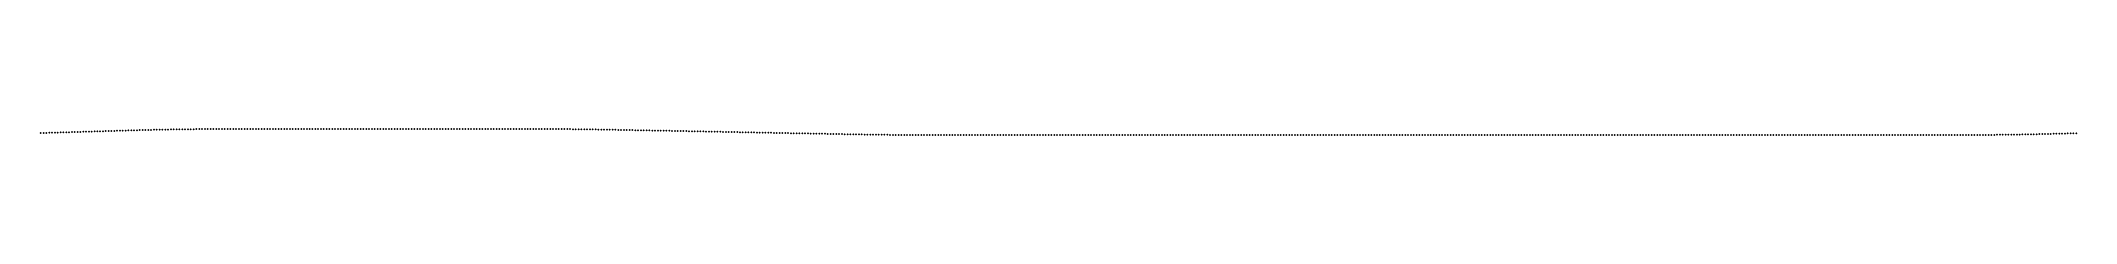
# Model space of a CAD drawing. Header units: metres. Extents: x 0 to 360, y 0 to 1.
import ezdxf

# ---------------------------------------------------------------- set-up
doc = ezdxf.new("R2010")
doc.units = ezdxf.units.M

msp = doc.modelspace()

# ---------------------------------------------------------------- linework, layer by layer
for p in [(0, 0.02), (0.5, 0.03), (1, 0.04), (1.5, 0.05), (2, 0.06), (2.5, 0.08), (3, 0.09), (3.5, 0.11), (4, 0.12), (4.5, 0.14), (5, 0.15), (5.5, 0.17), (6, 0.18), (6.5, 0.2), (7, 0.21), (7.5, 0.23), (8, 0.24), (8.5, 0.26), (9, 0.27), (9.5, 0.29), (10, 0.3), (10.5, 0.32), (11, 0.33), (11.5, 0.35), (12, 0.36), (12.5, 0.38), (13, 0.39), (13.5, 0.41), (14, 0.42), (14.5, 0.44), (15, 0.45), (15.5, 0.47), (16, 0.48), (16.5, 0.49), (17, 0.51), (17.5, 0.52), (18, 0.53), (18.5, 0.55), (19, 0.56), (19.5, 0.57), (20, 0.58), (20.5, 0.59), (21, 0.6), (21.5, 0.61), (22, 0.62), (22.5, 0.63), (23, 0.64), (23.5, 0.65), (24, 0.65), (24.5, 0.66), (25, 0.67), (25.5, 0.67), (26, 0.68), (26.5, 0.69), (27, 0.69), (27.5, 0.7), (28, 0.7), (28.5, 0.7), (29, 0.71), (29.5, 0.71), (30, 0.71), (30.5, 0.72), (31, 0.72), (31.5, 0.72), (32, 0.72), (32.5, 0.72), (33, 0.72), (33.5, 0.72), (34, 0.72), (34.5, 0.72), (35, 0.72), (35.5, 0.72), (36, 0.72), (36.5, 0.72), (37, 0.72), (37.5, 0.72), (38, 0.72), (38.5, 0.72), (39, 0.72), (39.5, 0.72), (40, 0.72), (40.5, 0.72), (41, 0.72), (41.5, 0.72), (42, 0.72), (42.5, 0.72), (43, 0.72), (43.5, 0.72), (44, 0.72), (44.5, 0.72), (45, 0.72), (45.5, 0.72), (46, 0.72), (46.5, 0.72), (47, 0.72), (47.5, 0.72), (48, 0.72), (48.5, 0.72), (49, 0.72), (49.5, 0.72), (50, 0.72), (50.5, 0.72), (51, 0.72), (51.5, 0.72), (52, 0.72), (52.5, 0.72), (53, 0.72), (53.5, 0.72), (54, 0.72), (54.5, 0.72), (55, 0.72), (55.5, 0.72), (56, 0.72), (56.5, 0.72), (57, 0.72), (57.5, 0.72), (58, 0.72), (58.5, 0.72), (59, 0.72), (59.5, 0.72), (60, 0.72), (60.5, 0.72), (61, 0.72), (61.5, 0.72), (62, 0.72), (62.5, 0.72), (63, 0.72), (63.5, 0.72), (64, 0.72), (64.5, 0.72), (65, 0.72), (65.5, 0.72), (66, 0.72), (66.5, 0.72), (67, 0.72), (67.5, 0.72), (68, 0.72), (68.5, 0.72), (69, 0.72), (69.5, 0.72), (70, 0.72), (70.5, 0.72), (71, 0.72), (71.5, 0.72), (72, 0.72), (72.5, 0.72), (73, 0.72), (73.5, 0.72), (74, 0.72), (74.5, 0.72), (75, 0.72), (75.5, 0.72), (76, 0.72), (76.5, 0.72), (77, 0.72), (77.5, 0.72), (78, 0.72), (78.5, 0.72), (79, 0.72), (79.5, 0.72), (80, 0.72), (80.5, 0.72), (81, 0.72), (81.5, 0.72), (82, 0.72), (82.5, 0.72), (83, 0.72), (83.5, 0.72), (84, 0.72), (84.5, 0.72), (85, 0.72), (85.5, 0.72), (86, 0.72), (86.5, 0.72), (87, 0.72), (87.5, 0.72), (88, 0.72), (88.5, 0.72), (89, 0.72), (89.5, 0.72), (90, 0.72), (90.5, 0.72), (91, 0.71), (91.5, 0.71), (92, 0.71), (92.5, 0.71), (93, 0.7), (93.5, 0.7), (94, 0.69), (94.5, 0.69), (95, 0.68), (95.5, 0.68), (96, 0.67), (96.5, 0.66), (97, 0.66), (97.5, 0.65), (98, 0.64), (98.5, 0.63), (99, 0.62), (99.5, 0.62), (100, 0.61), (100.5, 0.6), (101, 0.59), (101.5, 0.58), (102, 0.57), (102.5, 0.56), (103, 0.55), (103.5, 0.54), (104, 0.53), (104.5, 0.52), (105, 0.51), (105.5, 0.5), (106, 0.49), (106.5, 0.48), (107, 0.47), (107.5, 0.46), (108, 0.45), (108.5, 0.44), (109, 0.43), (109.5, 0.42), (110, 0.41), (110.5, 0.4), (111, 0.4), (111.5, 0.39), (112, 0.38), (112.5, 0.37), (113, 0.36), (113.5, 0.35), (114, 0.34), (114.5, 0.33), (115, 0.32), (115.5, 0.31), (116, 0.3), (116.5, 0.29), (117, 0.28), (117.5, 0.27), (118, 0.26), (118.5, 0.25), (119, 0.24), (119.5, 0.23), (120, 0.22), (120.5, 0.21), (121, 0.2), (121.5, 0.19), (122, 0.18), (122.5, 0.18), (123, 0.17), (123.5, 0.16), (124, 0.15), (124.5, 0.14), (125, 0.13), (125.5, 0.12), (126, 0.11), (126.5, 0.1), (127, 0.09), (127.5, 0.08), (128, 0.07), (128.5, 0.06), (129, 0.05), (129.5, 0.04), (130, 0.03), (130.5, 0.02), (131, 0.01), (131.5, 0), (132, -0.01), (132.5, -0.02), (133, -0.03), (133.5, -0.04), (134, -0.04), (134.5, -0.05), (135, -0.06), (135.5, -0.07), (136, -0.08), (136.5, -0.09), (137, -0.1), (137.5, -0.11), (138, -0.12), (138.5, -0.13), (139, -0.14), (139.5, -0.15), (140, -0.16), (140.5, -0.17), (141, -0.18), (141.5, -0.19), (142, -0.2), (142.5, -0.21), (143, -0.22), (143.5, -0.23), (144, -0.24), (144.5, -0.24), (145, -0.25), (145.5, -0.26), (146, -0.27), (146.5, -0.28), (147, -0.28), (147.5, -0.29), (148, -0.3), (148.5, -0.3), (149, -0.31), (149.5, -0.31), (150, -0.32), (150.5, -0.32), (151, -0.33), (151.5, -0.33), (152, -0.33), (152.5, -0.33), (153, -0.34), (153.5, -0.34), (154, -0.34), (154.5, -0.34), (155, -0.34), (155.5, -0.34), (156, -0.34), (156.5, -0.34), (157, -0.34), (157.5, -0.34), (158, -0.34), (158.5, -0.34), (159, -0.34), (159.5, -0.34), (160, -0.34), (160.5, -0.34), (161, -0.34), (161.5, -0.34), (162, -0.34), (162.5, -0.34), (163, -0.34), (163.5, -0.34), (164, -0.34), (164.5, -0.34), (165, -0.34), (165.5, -0.34), (166, -0.34), (166.5, -0.34), (167, -0.34), (167.5, -0.34), (168, -0.34), (168.5, -0.34), (169, -0.34), (169.5, -0.34), (170, -0.34), (170.5, -0.34), (171, -0.34), (171.5, -0.34), (172, -0.34), (172.5, -0.34), (173, -0.34), (173.5, -0.34), (174, -0.34), (174.5, -0.34), (175, -0.34), (175.5, -0.34), (176, -0.34), (176.5, -0.34), (177, -0.34), (177.5, -0.34), (178, -0.34), (178.5, -0.34), (179, -0.34), (179.5, -0.34), (180, -0.34), (180.5, -0.34), (181, -0.34), (181.5, -0.34), (182, -0.34), (182.5, -0.34), (183, -0.34), (183.5, -0.34), (184, -0.34), (184.5, -0.34), (185, -0.34), (185.5, -0.34), (186, -0.34), (186.5, -0.34), (187, -0.34), (187.5, -0.34), (188, -0.34), (188.5, -0.34), (189, -0.34), (189.5, -0.34), (190, -0.34), (190.5, -0.34), (191, -0.34), (191.5, -0.34), (192, -0.34), (192.5, -0.34), (193, -0.34), (193.5, -0.34), (194, -0.34), (194.5, -0.34), (195, -0.34), (195.5, -0.34), (196, -0.34), (196.5, -0.34), (197, -0.34), (197.5, -0.34), (198, -0.34), (198.5, -0.34), (199, -0.34), (199.5, -0.34), (200, -0.34), (200.5, -0.34), (201, -0.34), (201.5, -0.34), (202, -0.34), (202.5, -0.34), (203, -0.34), (203.5, -0.34), (204, -0.34), (204.5, -0.34), (205, -0.34), (205.5, -0.34), (206, -0.34), (206.5, -0.34), (207, -0.34), (207.5, -0.34), (208, -0.34), (208.5, -0.34), (209, -0.34), (209.5, -0.34), (210, -0.34), (210.5, -0.34), (211, -0.34), (211.5, -0.34), (212, -0.34), (212.5, -0.34), (213, -0.34), (213.5, -0.34), (214, -0.34), (214.5, -0.34), (215, -0.34), (215.5, -0.34), (216, -0.34), (216.5, -0.34), (217, -0.34), (217.5, -0.34), (218, -0.34), (218.5, -0.34), (219, -0.34), (219.5, -0.34), (220, -0.34), (220.5, -0.34), (221, -0.34), (221.5, -0.34), (222, -0.34), (222.5, -0.34), (223, -0.34), (223.5, -0.34), (224, -0.34), (224.5, -0.34), (225, -0.34), (225.5, -0.34), (226, -0.34), (226.5, -0.34), (227, -0.34), (227.5, -0.34), (228, -0.34), (228.5, -0.34), (229, -0.34), (229.5, -0.34), (230, -0.34), (230.5, -0.34), (231, -0.34), (231.5, -0.34), (232, -0.34), (232.5, -0.34), (233, -0.34), (233.5, -0.34), (234, -0.34), (234.5, -0.34), (235, -0.34), (235.5, -0.34), (236, -0.34), (236.5, -0.34), (237, -0.34), (237.5, -0.34), (238, -0.34), (238.5, -0.34), (239, -0.34), (239.5, -0.34), (240, -0.34), (240.5, -0.34), (241, -0.34), (241.5, -0.34), (242, -0.34), (242.5, -0.34), (243, -0.34), (243.5, -0.34), (244, -0.34), (244.5, -0.34), (245, -0.34), (245.5, -0.34), (246, -0.34), (246.5, -0.34), (247, -0.34), (247.5, -0.34), (248, -0.34), (248.5, -0.34), (249, -0.34), (249.5, -0.34), (250, -0.34), (250.5, -0.34), (251, -0.34), (251.5, -0.34), (252, -0.34), (252.5, -0.34), (253, -0.34), (253.5, -0.34), (254, -0.34), (254.5, -0.34), (255, -0.34), (255.5, -0.34), (256, -0.34), (256.5, -0.34), (257, -0.34), (257.5, -0.34), (258, -0.34), (258.5, -0.34), (259, -0.34), (259.5, -0.34), (260, -0.34), (260.5, -0.34), (261, -0.34), (261.5, -0.34), (262, -0.34), (262.5, -0.34), (263, -0.34), (263.5, -0.34), (264, -0.34), (264.5, -0.34), (265, -0.34), (265.5, -0.34), (266, -0.34), (266.5, -0.34), (267, -0.34), (267.5, -0.34), (268, -0.34), (268.5, -0.34), (269, -0.34), (269.5, -0.34), (270, -0.34), (270.5, -0.34), (271, -0.34), (271.5, -0.34), (272, -0.34), (272.5, -0.34), (273, -0.34), (273.5, -0.34), (274, -0.34), (274.5, -0.34), (275, -0.34), (275.5, -0.34), (276, -0.34), (276.5, -0.34), (277, -0.34), (277.5, -0.34), (278, -0.34), (278.5, -0.34), (279, -0.34), (279.5, -0.34), (280, -0.34), (280.5, -0.34), (281, -0.34), (281.5, -0.34), (282, -0.34), (282.5, -0.34), (283, -0.34), (283.5, -0.34), (284, -0.34), (284.5, -0.34), (285, -0.34), (285.5, -0.34), (286, -0.34), (286.5, -0.34), (287, -0.34), (287.5, -0.34), (288, -0.34), (288.5, -0.34), (289, -0.34), (289.5, -0.34), (290, -0.34), (290.5, -0.34), (291, -0.34), (291.5, -0.34), (292, -0.34), (292.5, -0.34), (293, -0.34), (293.5, -0.34), (294, -0.34), (294.5, -0.34), (295, -0.34), (295.5, -0.34), (296, -0.34), (296.5, -0.34), (297, -0.34), (297.5, -0.34), (298, -0.34), (298.5, -0.34), (299, -0.34), (299.5, -0.34), (300, -0.34), (300.5, -0.34), (301, -0.34), (301.5, -0.34), (302, -0.34), (302.5, -0.34), (303, -0.34), (303.5, -0.34), (304, -0.34), (304.5, -0.34), (305, -0.34), (305.5, -0.34), (306, -0.34), (306.5, -0.34), (307, -0.34), (307.5, -0.34), (308, -0.34), (308.5, -0.34), (309, -0.34), (309.5, -0.34), (310, -0.34), (310.5, -0.34), (311, -0.34), (311.5, -0.34), (312, -0.34), (312.5, -0.34), (313, -0.34), (313.5, -0.34), (314, -0.34), (314.5, -0.34), (315, -0.34), (315.5, -0.34), (316, -0.34), (316.5, -0.34), (317, -0.34), (317.5, -0.34), (318, -0.34), (318.5, -0.34), (319, -0.34), (319.5, -0.34), (320, -0.34), (320.5, -0.34), (321, -0.34), (321.5, -0.34), (322, -0.34), (322.5, -0.34), (323, -0.34), (323.5, -0.34), (324, -0.34), (324.5, -0.34), (325, -0.34), (325.5, -0.34), (326, -0.34), (326.5, -0.34), (327, -0.34), (327.5, -0.34), (328, -0.34), (328.5, -0.34), (329, -0.34), (329.5, -0.34), (330, -0.34), (330.5, -0.34), (331, -0.34), (331.5, -0.34), (332, -0.34), (332.5, -0.34), (333, -0.34), (333.5, -0.34), (334, -0.34), (334.5, -0.34), (335, -0.34), (335.5, -0.34), (336, -0.34), (336.5, -0.34), (337, -0.34), (337.5, -0.34), (338, -0.34), (338.5, -0.34), (339, -0.34), (339.5, -0.34), (340, -0.34), (340.5, -0.34), (341, -0.34), (341.5, -0.34), (342, -0.34), (342.5, -0.33), (343, -0.33), (343.5, -0.33), (344, -0.32), (344.5, -0.32), (345, -0.32), (345.5, -0.31), (346, -0.31), (346.5, -0.3), (347, -0.3), (347.5, -0.29), (348, -0.28), (348.5, -0.27), (349, -0.27), (349.5, -0.26), (350, -0.25), (350.5, -0.24), (351, -0.23), (351.5, -0.22), (352, -0.21), (352.5, -0.2), (353, -0.19), (353.5, -0.18), (354, -0.17), (354.5, -0.16), (355, -0.14), (355.5, -0.13), (356, -0.12), (356.5, -0.1), (357, -0.09), (357.5, -0.08), (358, -0.06), (358.5, -0.05), (359, -0.03), (359.5, -0.02)]:
    msp.add_point(p)

doc.saveas('drawing.dxf')
